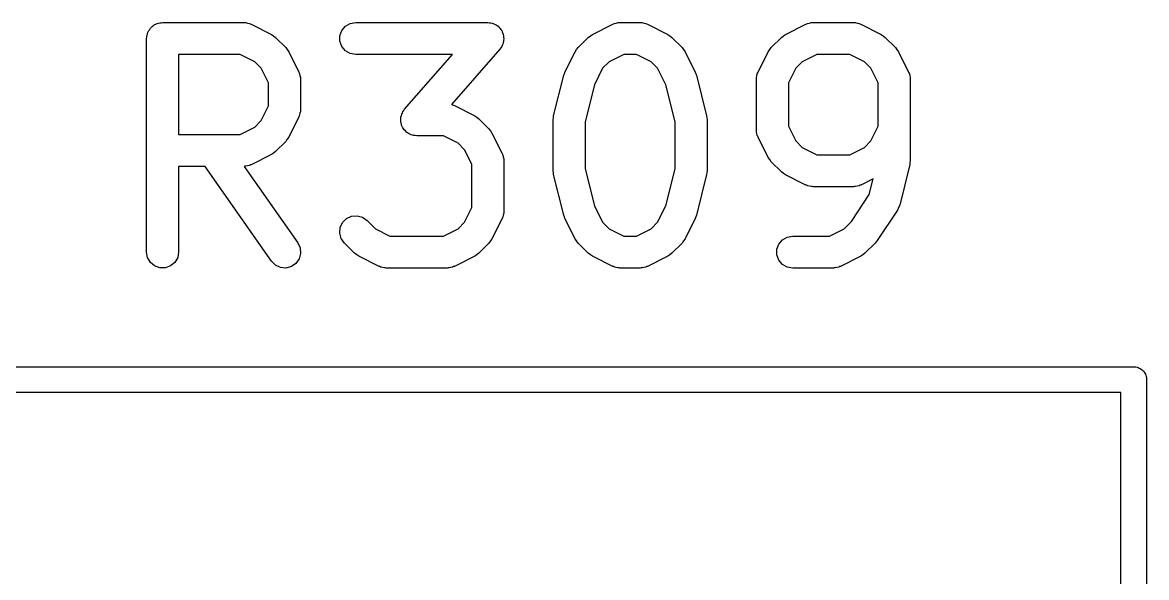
# Model space of a CAD drawing. Extents: x -0.1 to 56.2, y -70.1 to 0.1.
# Drawn here: x 4.15 to 9.42, y -50.58 to -47.98 of the extents above; entities that cross this region are included whole.
import ezdxf

# ---------------------------------------------------------------- set-up
doc = ezdxf.new("R2010")
doc.units = 0
doc.header["$MEASUREMENT"] = 0
doc.layers.add('BLACK', color=7, linetype='CONTINUOUS')

msp = doc.modelspace()

# ---------------------------------------------------------------- linework, layer by layer
at = {"layer": 'BLACK', "linetype": 'CONTINUOUS'}
for p, q in [((4.77202, -47.9874), (4.77819, -47.9852)), ((4.77819, -47.9852), (4.78387, -47.9819)), ((4.78387, -47.9819), (4.79033, -47.9808)), ((4.79033, -47.9808), (4.7965, -47.9785)), ((4.7965, -47.9785), (4.80306, -47.9785)), ((4.80306, -47.9785), (4.80952, -47.9774)), ((4.80952, -47.9774), (5.19048, -47.9774)), ((5.19048, -47.9774), (5.19474, -47.9781)), ((5.19474, -47.9781), (5.19905, -47.9779)), ((5.19905, -47.9779), (5.20747, -47.9804)), ((5.20747, -47.9804), (5.21613, -47.9819)), ((5.21613, -47.9819), (5.21987, -47.9841)), ((5.21987, -47.9841), (5.22402, -47.9853)), ((5.22402, -47.9853), (5.31926, -48.0329)), ((5.66608, -47.9949), (5.68863, -47.9819)), ((5.68863, -47.9819), (5.71428, -47.9774)), ((5.71428, -47.9774), (6.33333, -47.9774)), ((6.33333, -47.9774), (6.34055, -47.9787)), ((6.34055, -47.9787), (6.34788, -47.9788)), ((6.34788, -47.9788), (6.35329, -47.9809)), ((6.35329, -47.9809), (6.35898, -47.9819)), ((6.35898, -47.9819), (6.36533, -47.9856)), ((6.36533, -47.9856), (6.37217, -47.9882)), ((6.8236, -48.0329), (6.91884, -47.9853)), ((6.91884, -47.9853), (6.92298, -47.9841)), ((6.92298, -47.9841), (6.92673, -47.9819)), ((6.92673, -47.9819), (6.93538, -47.9804)), ((6.93538, -47.9804), (6.9438, -47.9779)), ((6.9438, -47.9779), (6.94812, -47.9781)), ((6.94812, -47.9781), (6.95238, -47.9774)), ((6.95238, -47.9774), (7.04762, -47.9774)), ((7.04762, -47.9774), (7.05188, -47.9781)), ((7.05188, -47.9781), (7.05619, -47.9779)), ((7.05619, -47.9779), (7.06462, -47.9804)), ((7.06462, -47.9804), (7.07327, -47.9819)), ((7.07327, -47.9819), (7.07701, -47.9841)), ((7.07701, -47.9841), (7.08116, -47.9853)), ((7.08116, -47.9853), (7.1764, -48.0329)), ((7.72836, -48.0329), (7.8236, -47.9853)), ((7.8236, -47.9853), (7.82774, -47.9841)), ((7.82774, -47.9841), (7.83149, -47.9819)), ((7.83149, -47.9819), (7.84015, -47.9804)), ((7.84015, -47.9804), (7.84857, -47.9779)), ((7.84857, -47.9779), (7.85288, -47.9781)), ((7.85288, -47.9781), (7.85714, -47.9774)), ((7.85714, -47.9774), (8.04762, -47.9774)), ((8.04762, -47.9774), (8.05188, -47.9781)), ((8.05188, -47.9781), (8.05619, -47.9779)), ((8.05619, -47.9779), (8.06462, -47.9804)), ((8.06462, -47.9804), (8.07327, -47.9819)), ((8.07327, -47.9819), (8.07701, -47.9841)), ((8.07701, -47.9841), (8.08116, -47.9853)), ((8.08116, -47.9853), (8.1764, -48.0329)), ((4.73566, -48.0394), (4.73791, -48.0332)), ((4.73791, -48.0332), (4.73905, -48.0267)), ((4.73905, -48.0267), (4.74233, -48.021)), ((4.74233, -48.021), (4.74457, -48.0149)), ((4.74457, -48.0149), (4.74879, -48.0099)), ((4.74879, -48.0099), (4.75207, -48.0042)), ((4.75207, -48.0042), (4.7571, -48)), ((4.7571, -48), (4.76131, -47.9949)), ((4.76131, -47.9949), (4.767, -47.9916)), ((4.767, -47.9916), (4.77202, -47.9874)), ((5.31926, -48.0329), (5.32892, -48.0401)), ((5.64042, -48.0394), (5.64933, -48.0149)), ((5.64933, -48.0149), (5.66608, -47.9949)), ((6.37217, -47.9882), (6.37653, -47.992)), ((6.37653, -47.992), (6.38154, -47.9949)), ((6.38154, -47.9949), (6.38625, -48.0005)), ((6.38625, -48.0005), (6.39177, -48.0054)), ((6.39177, -48.0054), (6.39457, -48.0104)), ((6.39457, -48.0104), (6.39828, -48.0149)), ((6.39828, -48.0149), (6.40079, -48.0218)), ((6.40079, -48.0218), (6.40433, -48.0282)), ((6.40433, -48.0282), (6.40521, -48.0339)), ((6.40521, -48.0339), (6.40719, -48.0394)), ((6.81394, -48.0401), (6.8236, -48.0329)), ((7.1764, -48.0329), (7.18606, -48.0401)), ((7.7187, -48.0401), (7.72836, -48.0329)), ((8.1764, -48.0329), (8.18606, -48.0401)), ((4.73452, -48.0524), (4.73566, -48.0459)), ((4.73452, -49.0524), (4.73452, -48.0524)), ((4.73566, -48.0459), (4.73566, -48.0394)), ((5.32892, -48.0401), (5.33875, -48.047)), ((5.33875, -48.047), (5.38637, -48.0946)), ((5.64042, -48.0654), (5.64042, -48.0394)), ((5.64933, -48.0899), (5.64042, -48.0654)), ((5.66608, -48.1098), (5.64933, -48.0899)), ((6.39828, -48.0899), (6.39357, -48.0955)), ((6.40027, -48.0844), (6.39828, -48.0899)), ((6.40326, -48.0795), (6.40027, -48.0844)), ((6.40469, -48.0723), (6.40326, -48.0795)), ((6.40719, -48.0654), (6.40469, -48.0723)), ((6.40719, -48.0394), (6.40719, -48.0467)), ((6.40719, -48.0467), (6.40832, -48.0539)), ((6.40832, -48.0539), (6.40719, -48.0596)), ((6.40719, -48.0596), (6.40719, -48.0654)), ((6.75649, -48.0946), (6.80411, -48.047)), ((6.80411, -48.047), (6.81394, -48.0401)), ((7.18606, -48.0401), (7.19589, -48.047)), ((7.19589, -48.047), (7.24351, -48.0946)), ((7.66125, -48.0946), (7.70887, -48.047)), ((7.70887, -48.047), (7.7187, -48.0401)), ((8.18606, -48.0401), (8.19589, -48.047)), ((8.19589, -48.047), (8.24351, -48.0946)), ((4.88452, -48.1274), (4.88452, -48.5012)), ((5.17277, -48.1274), (4.88452, -48.1274)), ((5.24129, -48.1616), (5.17277, -48.1274)), ((5.38637, -48.0946), (5.39325, -48.1044)), ((5.39325, -48.1044), (5.40041, -48.1141)), ((5.40041, -48.1141), (5.44803, -48.2093)), ((5.68863, -48.1229), (5.66608, -48.1098)), ((5.71428, -48.1274), (5.68863, -48.1229)), ((6.16805, -48.1274), (5.71428, -48.1274)), ((5.94356, -48.3839), (6.16805, -48.1274)), ((6.38978, -48.1018), (6.16228, -48.3618)), ((6.39357, -48.0955), (6.38978, -48.1018)), ((6.69482, -48.2093), (6.74244, -48.1141)), ((6.74244, -48.1141), (6.7496, -48.1044)), ((6.7496, -48.1044), (6.75649, -48.0946)), ((6.97009, -48.1274), (6.90157, -48.1616)), ((7.02991, -48.1274), (6.97009, -48.1274)), ((7.09843, -48.1616), (7.02991, -48.1274)), ((7.24351, -48.0946), (7.25039, -48.1044)), ((7.25039, -48.1044), (7.25756, -48.1141)), ((7.25756, -48.1141), (7.30518, -48.2093)), ((7.59958, -48.2093), (7.6472, -48.1141)), ((7.6472, -48.1141), (7.65437, -48.1044)), ((7.65437, -48.1044), (7.66125, -48.0946)), ((7.87485, -48.1274), (7.80633, -48.1616)), ((8.02991, -48.1274), (7.87485, -48.1274)), ((8.09843, -48.1616), (8.02991, -48.1274)), ((8.24351, -48.0946), (8.25039, -48.1044)), ((8.25039, -48.1044), (8.25756, -48.1141)), ((8.25756, -48.1141), (8.30518, -48.2093)), ((5.27169, -48.192), (5.24129, -48.1616)), ((5.30595, -48.2606), (5.27169, -48.192)), ((6.87116, -48.192), (6.83267, -48.269)), ((6.90157, -48.1616), (6.87116, -48.192)), ((7.12884, -48.192), (7.09843, -48.1616)), ((7.16733, -48.269), (7.12884, -48.192)), ((7.77592, -48.192), (7.74167, -48.2606)), ((7.80633, -48.1616), (7.77592, -48.192)), ((8.12884, -48.192), (8.09843, -48.1616)), ((8.1631, -48.2606), (8.12884, -48.192)), ((5.44803, -48.2093), (5.44927, -48.2135)), ((5.44927, -48.2135), (5.45143, -48.2172)), ((5.45143, -48.2172), (5.45295, -48.2259)), ((5.45295, -48.2259), (5.45546, -48.2343)), ((5.45546, -48.2343), (5.4552, -48.2386)), ((5.4552, -48.2386), (5.45595, -48.2429)), ((5.45595, -48.2429), (5.45595, -48.3857)), ((6.64152, -48.4151), (6.68914, -48.2247)), ((6.68914, -48.2247), (6.69248, -48.2172)), ((6.69248, -48.2172), (6.69482, -48.2093)), ((7.30518, -48.2093), (7.30751, -48.2172)), ((7.30751, -48.2172), (7.31086, -48.2247)), ((7.31086, -48.2247), (7.35847, -48.4151)), ((7.59167, -48.2429), (7.59242, -48.2386)), ((7.59167, -48.481), (7.59167, -48.2429)), ((7.59216, -48.2343), (7.59466, -48.2259)), ((7.59242, -48.2386), (7.59216, -48.2343)), ((7.59466, -48.2259), (7.59619, -48.2172)), ((7.59619, -48.2172), (7.59835, -48.2135)), ((7.59835, -48.2135), (7.59958, -48.2093)), ((8.30518, -48.2093), (8.30641, -48.2135)), ((8.30641, -48.2135), (8.30857, -48.2172)), ((8.30857, -48.2172), (8.3101, -48.2259)), ((8.3101, -48.2259), (8.3126, -48.2343)), ((8.3126, -48.2343), (8.31234, -48.2386)), ((8.31234, -48.2386), (8.31309, -48.2429)), ((8.31309, -48.2429), (8.31309, -48.6238)), ((5.30595, -48.368), (5.30595, -48.2606)), ((6.83267, -48.269), (6.78928, -48.4426)), ((7.21071, -48.4426), (7.16733, -48.269)), ((7.74167, -48.2606), (7.74167, -48.4632)), ((8.1631, -48.4632), (8.1631, -48.2606)), ((5.27169, -48.4365), (5.30595, -48.368)), ((5.45295, -48.4027), (5.45143, -48.4114)), ((5.45546, -48.3943), (5.45295, -48.4027)), ((5.45595, -48.3857), (5.4552, -48.39)), ((5.4552, -48.39), (5.45546, -48.3943)), ((5.92865, -48.4134), (5.93007, -48.4062)), ((5.93007, -48.4062), (5.93307, -48.4013)), ((5.93307, -48.4013), (5.93505, -48.3958)), ((5.93505, -48.3958), (5.93976, -48.3902)), ((5.93976, -48.3902), (5.94356, -48.3839)), ((6.16228, -48.3618), (6.16851, -48.3629)), ((6.16851, -48.3629), (6.17225, -48.365)), ((6.17225, -48.365), (6.1764, -48.3663)), ((6.1764, -48.3663), (6.27164, -48.4139)), ((5.24129, -48.4669), (5.27169, -48.4365)), ((5.44803, -48.4193), (5.40041, -48.5145)), ((5.44927, -48.4151), (5.44803, -48.4193)), ((5.45143, -48.4114), (5.44927, -48.4151)), ((5.92502, -48.4318), (5.92614, -48.4261)), ((5.92614, -48.439), (5.92502, -48.4318)), ((5.92614, -48.4203), (5.92865, -48.4134)), ((5.92614, -48.4261), (5.92614, -48.4203)), ((5.92614, -48.4464), (5.92614, -48.439)), ((5.92812, -48.4518), (5.92614, -48.4464)), ((5.92901, -48.4575), (5.92812, -48.4518)), ((5.93254, -48.4639), (5.92901, -48.4575)), ((6.27164, -48.4139), (6.28129, -48.421)), ((6.28129, -48.421), (6.29113, -48.4279)), ((6.29113, -48.4279), (6.33875, -48.4755)), ((6.63929, -48.4333), (6.64088, -48.4243)), ((6.63929, -48.6714), (6.63929, -48.4333)), ((6.64088, -48.4243), (6.64152, -48.4151)), ((6.78928, -48.4426), (6.78928, -48.6622)), ((7.21071, -48.6622), (7.21071, -48.4426)), ((7.35847, -48.4151), (7.35912, -48.4243)), ((7.35912, -48.4243), (7.36071, -48.4333)), ((7.36071, -48.4333), (7.36071, -48.6714)), ((4.88452, -48.5012), (5.17277, -48.5012)), ((5.17277, -48.5012), (5.24129, -48.4669)), ((5.93505, -48.4708), (5.93254, -48.4639)), ((5.93877, -48.4753), (5.93505, -48.4708)), ((5.94156, -48.4803), (5.93877, -48.4753)), ((5.94708, -48.4852), (5.94156, -48.4803)), ((5.95179, -48.4908), (5.94708, -48.4852)), ((5.95681, -48.4937), (5.95179, -48.4908)), ((5.96116, -48.4975), (5.95681, -48.4937)), ((5.968, -48.5001), (5.96116, -48.4975)), ((5.97435, -48.5038), (5.968, -48.5001)), ((5.98005, -48.5048), (5.97435, -48.5038)), ((5.98545, -48.5069), (5.98005, -48.5048)), ((5.99278, -48.5071), (5.98545, -48.5069)), ((6, -48.5083), (5.99278, -48.5071)), ((6.12515, -48.5083), (6, -48.5083)), ((6.19367, -48.5426), (6.12515, -48.5083)), ((6.33875, -48.4755), (6.34563, -48.4854)), ((6.34563, -48.4854), (6.3528, -48.495)), ((6.3528, -48.495), (6.40041, -48.5903)), ((7.59242, -48.4852), (7.59167, -48.481)), ((7.59216, -48.4895), (7.59242, -48.4852)), ((7.59466, -48.4979), (7.59216, -48.4895)), ((7.59619, -48.5066), (7.59466, -48.4979)), ((7.59835, -48.5103), (7.59619, -48.5066)), ((7.59958, -48.5145), (7.59835, -48.5103)), ((7.74167, -48.4632), (7.77592, -48.5318)), ((8.12884, -48.5318), (8.1631, -48.4632)), ((5.38637, -48.534), (5.33875, -48.5816)), ((5.39325, -48.5242), (5.38637, -48.534)), ((5.40041, -48.5145), (5.39325, -48.5242)), ((6.22408, -48.573), (6.19367, -48.5426)), ((7.6472, -48.6097), (7.59958, -48.5145)), ((7.77592, -48.5318), (7.80633, -48.5622)), ((7.80633, -48.5622), (7.87485, -48.5964)), ((8.02991, -48.5964), (8.09843, -48.5622)), ((8.09843, -48.5622), (8.12884, -48.5318)), ((5.31926, -48.5957), (5.22402, -48.6433)), ((5.32891, -48.5885), (5.31926, -48.5957)), ((5.33875, -48.5816), (5.32891, -48.5885)), ((6.25833, -48.6415), (6.22408, -48.573)), ((6.40041, -48.5903), (6.40165, -48.5944)), ((6.40165, -48.5944), (6.40381, -48.5982)), ((6.40381, -48.5982), (6.40534, -48.6068)), ((6.40534, -48.6068), (6.40784, -48.6152)), ((6.40784, -48.6152), (6.40758, -48.6195)), ((7.65437, -48.6194), (7.6472, -48.6097)), ((7.87485, -48.5964), (8.02991, -48.5964)), ((5.00857, -48.6512), (4.88452, -48.6512)), ((4.88452, -48.6512), (4.88452, -49.0524)), ((5.31951, -49.0954), (5.00857, -48.6512)), ((5.19473, -48.6504), (5.19154, -48.651)), ((5.19154, -48.651), (5.44239, -49.0094)), ((5.19905, -48.6507), (5.19473, -48.6504)), ((5.20747, -48.6482), (5.19905, -48.6507)), ((5.21613, -48.6467), (5.20747, -48.6482)), ((5.21987, -48.6445), (5.21613, -48.6467)), ((5.22402, -48.6433), (5.21987, -48.6445)), ((6.25833, -48.8442), (6.25833, -48.6415)), ((6.40758, -48.6195), (6.40833, -48.6238)), ((6.40833, -48.6238), (6.40833, -48.8619)), ((6.78928, -48.6622), (6.83267, -48.8357)), ((7.16733, -48.8357), (7.21071, -48.6622)), ((7.66125, -48.6292), (7.65437, -48.6194)), ((7.70887, -48.6768), (7.66125, -48.6292)), ((8.31086, -48.642), (8.26324, -48.8325)), ((8.3115, -48.6328), (8.31086, -48.642)), ((8.31309, -48.6238), (8.3115, -48.6328)), ((6.64088, -48.6805), (6.63929, -48.6714)), ((6.64152, -48.6896), (6.64088, -48.6805)), ((6.68914, -48.8801), (6.64152, -48.6896)), ((7.35847, -48.6896), (7.31086, -48.8801)), ((7.35912, -48.6805), (7.35847, -48.6896)), ((7.36071, -48.6714), (7.35912, -48.6805)), ((7.7187, -48.6837), (7.70887, -48.6768)), ((7.72836, -48.6909), (7.7187, -48.6837)), ((7.8236, -48.7385), (7.72836, -48.6909)), ((8.13939, -48.7094), (8.08116, -48.7385)), ((8.12087, -48.7835), (8.13939, -48.7094)), ((7.82774, -48.7397), (7.8236, -48.7385)), ((7.83149, -48.7419), (7.82774, -48.7397)), ((7.84015, -48.7434), (7.83149, -48.7419)), ((7.84857, -48.7459), (7.84015, -48.7434)), ((7.85288, -48.7457), (7.84857, -48.7459)), ((7.85714, -48.7464), (7.85288, -48.7457)), ((8.04762, -48.7464), (7.85714, -48.7464)), ((8.05188, -48.7457), (8.04762, -48.7464)), ((8.05619, -48.7459), (8.05188, -48.7457)), ((8.06461, -48.7434), (8.05619, -48.7459)), ((8.07327, -48.7419), (8.06461, -48.7434)), ((8.07702, -48.7397), (8.07327, -48.7419)), ((8.08116, -48.7385), (8.07702, -48.7397)), ((8.03695, -48.9094), (8.12087, -48.7835)), ((6.22408, -48.9127), (6.25833, -48.8442)), ((6.40534, -48.8789), (6.40381, -48.8876)), ((6.40784, -48.8705), (6.40534, -48.8789)), ((6.40833, -48.8619), (6.40758, -48.8662)), ((6.40758, -48.8662), (6.40784, -48.8705)), ((6.69248, -48.8876), (6.68914, -48.8801)), ((6.83267, -48.8357), (6.87116, -48.9127)), ((7.12884, -48.9127), (7.16733, -48.8357)), ((7.31086, -48.8801), (7.30751, -48.8876)), ((8.25288, -48.8559), (8.15764, -48.9987)), ((8.25804, -48.8441), (8.25288, -48.8559)), ((8.26324, -48.8325), (8.25804, -48.8441)), ((5.64184, -48.9377), (5.65285, -48.9141)), ((5.65285, -48.9141), (5.67127, -48.8957)), ((5.67127, -48.8957), (5.69487, -48.8847)), ((5.69487, -48.8847), (5.72082, -48.8824)), ((5.72082, -48.8824), (5.74598, -48.8892)), ((5.74598, -48.8892), (5.76732, -48.9041)), ((5.76732, -48.9041), (5.80633, -48.9431)), ((6.19367, -48.9431), (6.22408, -48.9127)), ((6.40041, -48.8954), (6.3528, -48.9907)), ((6.40165, -48.8913), (6.40041, -48.8954)), ((6.40381, -48.8876), (6.40165, -48.8913)), ((6.69482, -48.8954), (6.69248, -48.8876)), ((6.74244, -48.9907), (6.69482, -48.8954)), ((6.87116, -48.9127), (6.90157, -48.9431)), ((7.09843, -48.9431), (7.12884, -48.9127)), ((7.30518, -48.8954), (7.25756, -48.9907)), ((7.30751, -48.8876), (7.30518, -48.8954)), ((8.00319, -48.9431), (8.03695, -48.9094)), ((5.63957, -48.9637), (5.64184, -48.9377)), ((5.64631, -48.9888), (5.63957, -48.9637)), ((5.80633, -48.9431), (5.87485, -48.9774)), ((5.87485, -48.9774), (6.12515, -48.9774)), ((6.12515, -48.9774), (6.19367, -48.9431)), ((6.90157, -48.9431), (6.97009, -48.9774)), ((6.97009, -48.9774), (7.02991, -48.9774)), ((7.02991, -48.9774), (7.09843, -48.9431)), ((7.71369, -48.9949), (7.73625, -48.9819)), ((7.73625, -48.9819), (7.7619, -48.9774)), ((7.7619, -48.9774), (7.93467, -48.9774)), ((7.93467, -48.9774), (8.00319, -48.9431)), ((5.44239, -49.0094), (5.4534, -49.033)), ((5.4534, -49.033), (5.45566, -49.0589)), ((5.66125, -49.0102), (5.64631, -48.9888)), ((5.70887, -49.0578), (5.66125, -49.0102)), ((6.33875, -49.0102), (6.29113, -49.0578)), ((6.34563, -49.0003), (6.33875, -49.0102)), ((6.3528, -48.9907), (6.34563, -49.0003)), ((6.7496, -49.0003), (6.74244, -48.9907)), ((6.75649, -49.0102), (6.7496, -49.0003)), ((6.80411, -49.0578), (6.75649, -49.0102)), ((7.24351, -49.0102), (7.19589, -49.0578)), ((7.25039, -49.0003), (7.24351, -49.0102)), ((7.25756, -48.9907), (7.25039, -49.0003)), ((7.68804, -49.0394), (7.69695, -49.0149)), ((7.69695, -49.0149), (7.71369, -48.9949)), ((8.14827, -49.0102), (8.10065, -49.0578)), ((8.15252, -49.0041), (8.14827, -49.0102)), ((8.15764, -48.9987), (8.15252, -49.0041)), ((4.73905, -49.078), (4.73452, -49.0524)), ((4.75207, -49.1006), (4.73905, -49.078)), ((4.88, -49.078), (4.86698, -49.1006)), ((4.88452, -49.0524), (4.88, -49.078)), ((5.44892, -49.0841), (5.43398, -49.1054)), ((5.45566, -49.0589), (5.44892, -49.0841)), ((5.7187, -49.0647), (5.70887, -49.0578)), ((5.72836, -49.0718), (5.7187, -49.0647)), ((5.8236, -49.1195), (5.72836, -49.0718)), ((6.27164, -49.0718), (6.1764, -49.1195)), ((6.28129, -49.0647), (6.27164, -49.0718)), ((6.29113, -49.0578), (6.28129, -49.0647)), ((6.81394, -49.0647), (6.80411, -49.0578)), ((6.8236, -49.0718), (6.81394, -49.0647)), ((6.91884, -49.1195), (6.8236, -49.0718)), ((7.1764, -49.0718), (7.08116, -49.1195)), ((7.18606, -49.0647), (7.1764, -49.0718)), ((7.19589, -49.0578), (7.18606, -49.0647)), ((7.68804, -49.0654), (7.68804, -49.0394)), ((7.69695, -49.0899), (7.68804, -49.0654)), ((7.71369, -49.1098), (7.69695, -49.0899)), ((8.08116, -49.0718), (7.98592, -49.1195)), ((8.09082, -49.0647), (8.08116, -49.0718)), ((8.10065, -49.0578), (8.09082, -49.0647)), ((4.77202, -49.1173), (4.75207, -49.1006)), ((4.7965, -49.1262), (4.77202, -49.1173)), ((4.82255, -49.1262), (4.7965, -49.1262)), ((4.84702, -49.1173), (4.82255, -49.1262)), ((4.86698, -49.1006), (4.84702, -49.1173)), ((5.33792, -49.1138), (5.31951, -49.0954)), ((5.36153, -49.1248), (5.33792, -49.1138)), ((5.38748, -49.1271), (5.36153, -49.1248)), ((5.41264, -49.1204), (5.38748, -49.1271)), ((5.43398, -49.1054), (5.41264, -49.1204)), ((5.82775, -49.1207), (5.8236, -49.1195)), ((5.83149, -49.1229), (5.82775, -49.1207)), ((5.84015, -49.1244), (5.83149, -49.1229)), ((5.84857, -49.1269), (5.84015, -49.1244)), ((5.85288, -49.1266), (5.84857, -49.1269)), ((5.85714, -49.1274), (5.85288, -49.1266)), ((6.14286, -49.1274), (5.85714, -49.1274)), ((6.14712, -49.1266), (6.14286, -49.1274)), ((6.15143, -49.1269), (6.14712, -49.1266)), ((6.15985, -49.1244), (6.15143, -49.1269)), ((6.16851, -49.1229), (6.15985, -49.1244)), ((6.17225, -49.1207), (6.16851, -49.1229)), ((6.1764, -49.1195), (6.17225, -49.1207)), ((6.92298, -49.1207), (6.91884, -49.1195)), ((6.92673, -49.1229), (6.92298, -49.1207)), ((6.93538, -49.1244), (6.92673, -49.1229)), ((6.9438, -49.1269), (6.93538, -49.1244)), ((6.94812, -49.1266), (6.9438, -49.1269)), ((6.95238, -49.1274), (6.94812, -49.1266)), ((7.04762, -49.1274), (6.95238, -49.1274)), ((7.05188, -49.1266), (7.04762, -49.1274)), ((7.05619, -49.1269), (7.05188, -49.1266)), ((7.06461, -49.1244), (7.05619, -49.1269)), ((7.07327, -49.1229), (7.06461, -49.1244)), ((7.07702, -49.1207), (7.07327, -49.1229)), ((7.08116, -49.1195), (7.07702, -49.1207)), ((7.73625, -49.1229), (7.71369, -49.1098)), ((7.7619, -49.1274), (7.73625, -49.1229)), ((7.95238, -49.1274), (7.7619, -49.1274)), ((7.95664, -49.1266), (7.95238, -49.1274)), ((7.96095, -49.1269), (7.95664, -49.1266)), ((7.96938, -49.1244), (7.96095, -49.1269)), ((7.97803, -49.1229), (7.96938, -49.1244)), ((7.98178, -49.1207), (7.97803, -49.1229)), ((7.98592, -49.1195), (7.98178, -49.1207)), ((3.23475, -49.59), (9.36525, -49.59)), ((9.36525, -49.59), (9.37058, -49.59)), ((9.36525, -49.59), (9.36525, -49.59)), ((9.37058, -49.59), (9.37558, -49.5918)), ((9.37558, -49.5918), (9.38084, -49.5927)), ((9.38084, -49.5927), (9.38546, -49.5954)), ((9.38546, -49.5954), (9.39046, -49.5972)), ((9.39046, -49.5972), (9.39455, -49.6007)), ((9.39455, -49.6007), (9.39916, -49.6033)), ((9.39916, -49.6033), (9.40259, -49.6074)), ((9.40259, -49.6074), (9.40667, -49.6108)), ((9.40667, -49.6108), (9.40934, -49.6155)), ((9.40934, -49.6155), (9.41276, -49.6195)), ((9.41276, -49.6195), (9.41458, -49.6245)), ((9.41458, -49.6245), (9.41725, -49.6292)), ((9.41725, -49.6292), (9.41818, -49.6344)), ((9.41818, -49.6344), (9.42, -49.6394)), ((9.42, -49.6394), (9.42, -49.6447)), ((9.42, -49.6447), (9.42, -49.6448)), ((9.42, -49.6448), (9.42, -53.3552)), ((9.3, -49.71), (3.3, -49.71)), ((9.3, -53.29), (9.3, -49.71))]:
    msp.add_line(p, q, dxfattribs=at)

doc.saveas('drawing.dxf')
